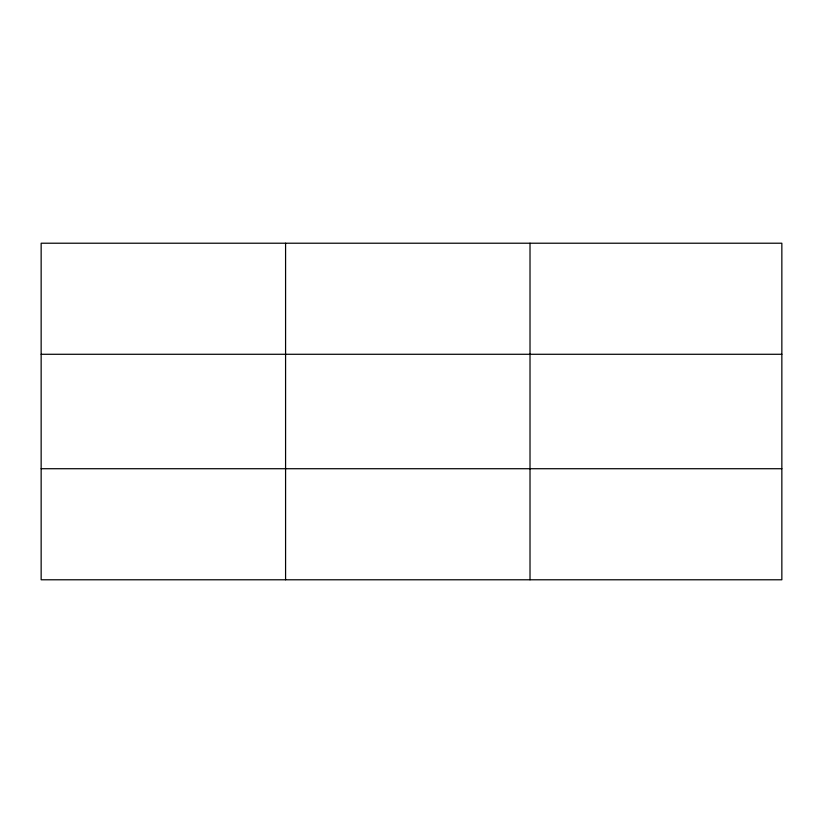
<?xml version="1.0" encoding="UTF-8"?>
<svg xmlns="http://www.w3.org/2000/svg" width="823" height="823" viewBox="0 0 823 823"><rect width="100%" height="100%" fill="white"/><g stroke="black" fill="none" stroke-linecap="round" stroke-linejoin="round"><path stroke-width="1.23" d="M285.581 243.217L285.581 579.783M530.012 243.217L530.012 579.783M781.85 354.281L781.85 243.217L41.15 243.217L41.15 579.783L781.85 579.783L781.85 354.281L41.15 354.281M41.15 468.719L781.85 468.719"/></g></svg>
